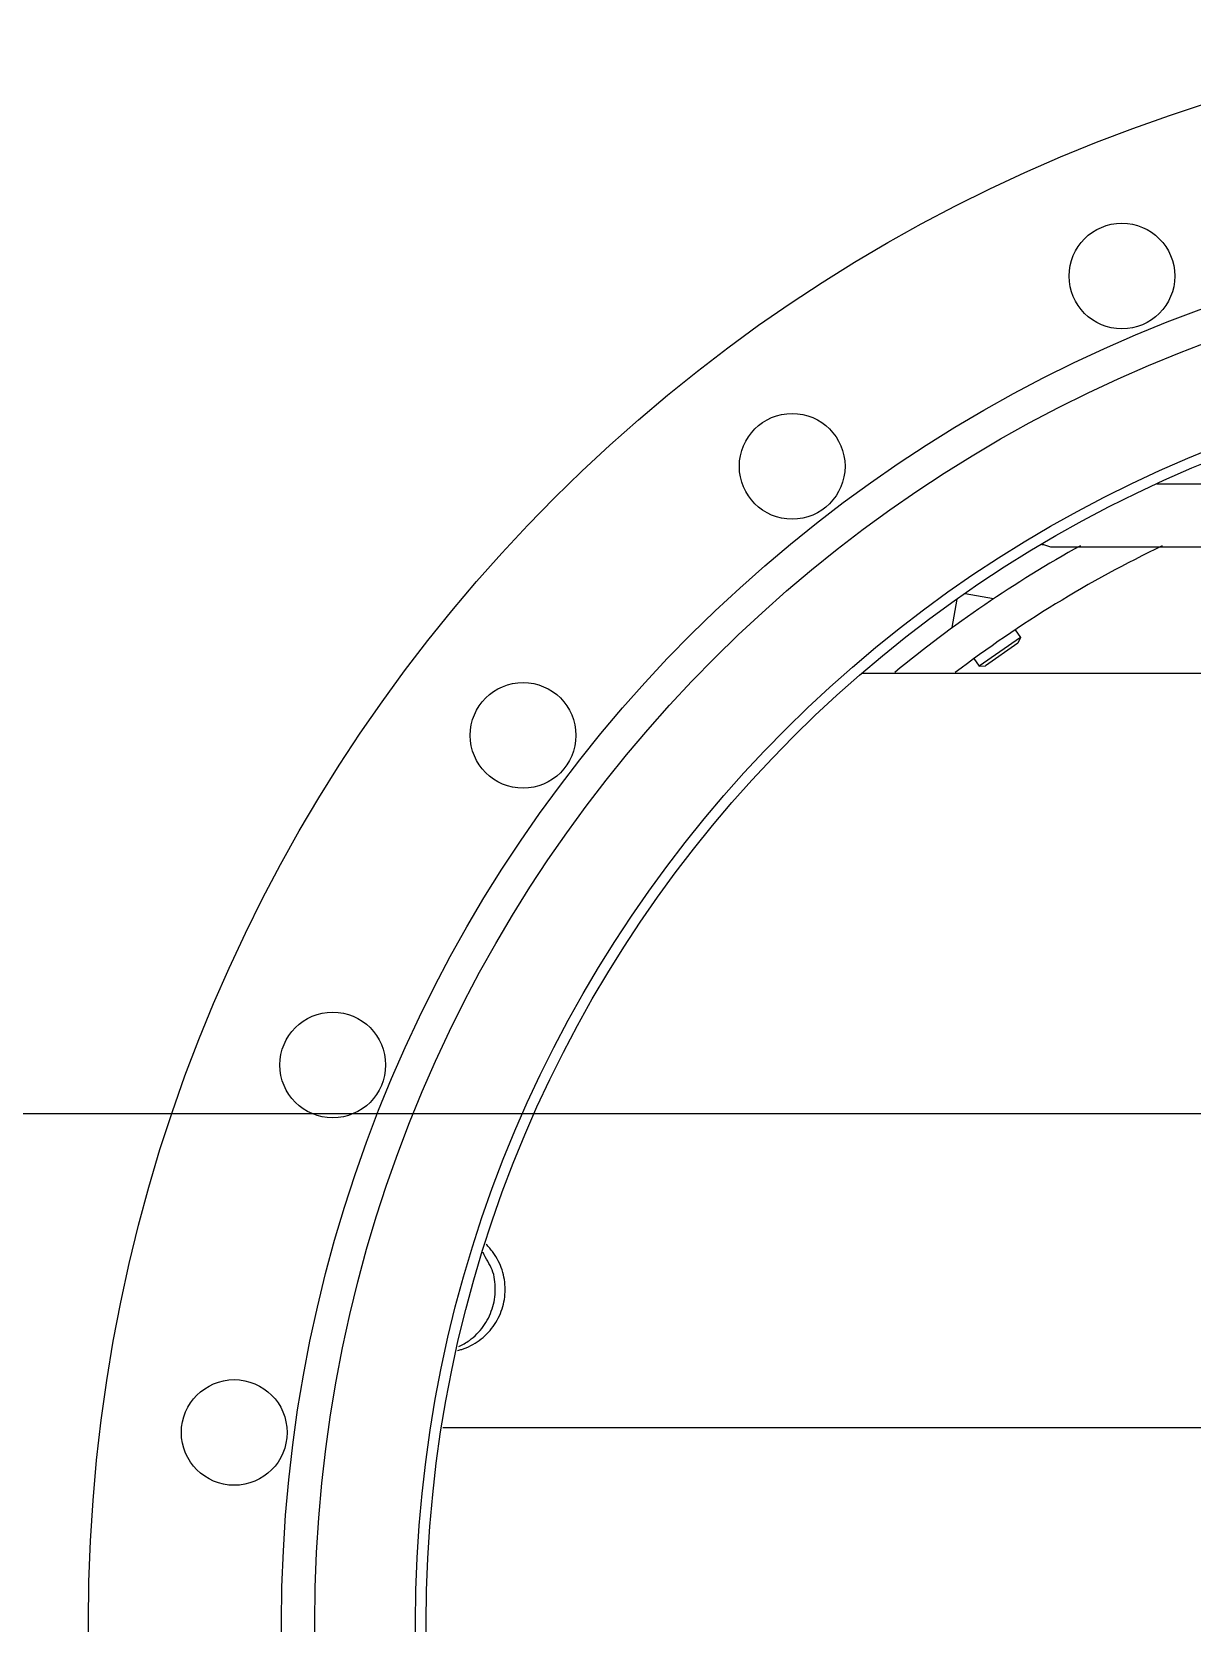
# Model space of a CAD drawing. Extents: x -50 to 48714, y -13211 to 6743.
# Drawn here: x 25880 to 25972.2, y -7807.6 to -7681.1 of the extents above; entities that cross this region are included whole.
import ezdxf

# ---------------------------------------------------------------- set-up
doc = ezdxf.new("R2010")
doc.units = 0
doc.header["$LTSCALE"] = 50
doc.linetypes.add('MITTEX2', pattern=[101.6, 63.5, -12.7, 12.7, -12.7])
doc.layers.get('0').update_dxf_attribs({"linetype": 'CONTINUOUS'})
doc.layers.add('MITTEX2', color=5, linetype='MITTEX2')

# ---------------------------------------------------------------- blocks, each defined once
blk = doc.blocks.new('SMAF_UE46_S')
for p, q in [((-30.58, 50.05), (52.58, 50.05)), ((-38.99, 45.05), (61.99, 45.05)), ((-46.85, 38.63), (-46.45, 40.9)), ((-43.57, 40.92), (-45.8, 41.32)), ((-41.84, 38.45), (-41.42, 37.85)), ((-41.42, 37.85), (-44.7, 35.56)), ((-41.63, 37.4), (-44.2, 35.6)), ((-41.42, 37.85), (-41.63, 37.4)), ((-45.12, 36.16), (-44.7, 35.56)), ((-44.7, 35.56), (-44.2, 35.6)), ((-54.02, 35), (8.34, 35)), ((109.33, -25), (-87.33, -25))]:
    blk.add_line(p, q)
for centre, radius in [((11, -40.5), 126.5), ((11, -40.5), 111.15), ((-33.35, 66.58), 4.2), ((11, -40.5), 108.5), ((11, -40.5), 100.5), ((11, -40.5), 99.65), ((-59.56, 51.45), 4.2), ((-80.95, 30.06), 4.2), ((-96.08, 3.85), 4.2), ((-103.91, -25.37), 4.2)]:
    blk.add_circle(centre, radius)
for radius, start, end in [(98, 119.0931, 129.5504), (95, 115.6616, 127.3245)]:
    blk.add_arc((11, -40.5), radius, start, end)
for points, start_tangent, end_tangent in [([(-39.71, 45.23), (-39.68, 45.23), (-39.34, 45.15), (-39.04, 45.05)], (0.992745, -0.120242), (0.991746, -0.12822)), ([(-39.04, 45.05), (-38.99, 45.05)], (0.991746, -0.12822), (1, 0)), ([(-86.15, -18.85), (-85.83, -18.76), (-84.44, -18.05), (-83.33, -16.94), (-82.62, -15.55), (-82.38, -14), (-82.62, -12.45), (-83.33, -11.06), (-83.89, -10.41)], (0.969771, 0.244018), (-0.716972, 0.697102)), ([(-86.06, -18.54), (-85.22, -18.05), (-84.12, -16.94), (-83.41, -15.55), (-83.16, -14), (-83.41, -12.45), (-84.12, -11.06), (-84.13, -11.04)], (0.907375, 0.420323), (-0.592117, 0.805852))]:
    blk.add_spline(points, degree=3, dxfattribs=dict(start_tangent=start_tangent, end_tangent=end_tangent))

msp = doc.modelspace()

# ---------------------------------------------------------------- linework, layer by layer
at = {"layer": 'MITTEX2'}
msp.add_line((24250, -7767.09), (26000, -7767.09), dxfattribs=at)

# ---------------------------------------------------------------- block references
msp.add_blockref('SMAF_UE46_S', (26000, -7767.09))

doc.saveas('drawing.dxf')
